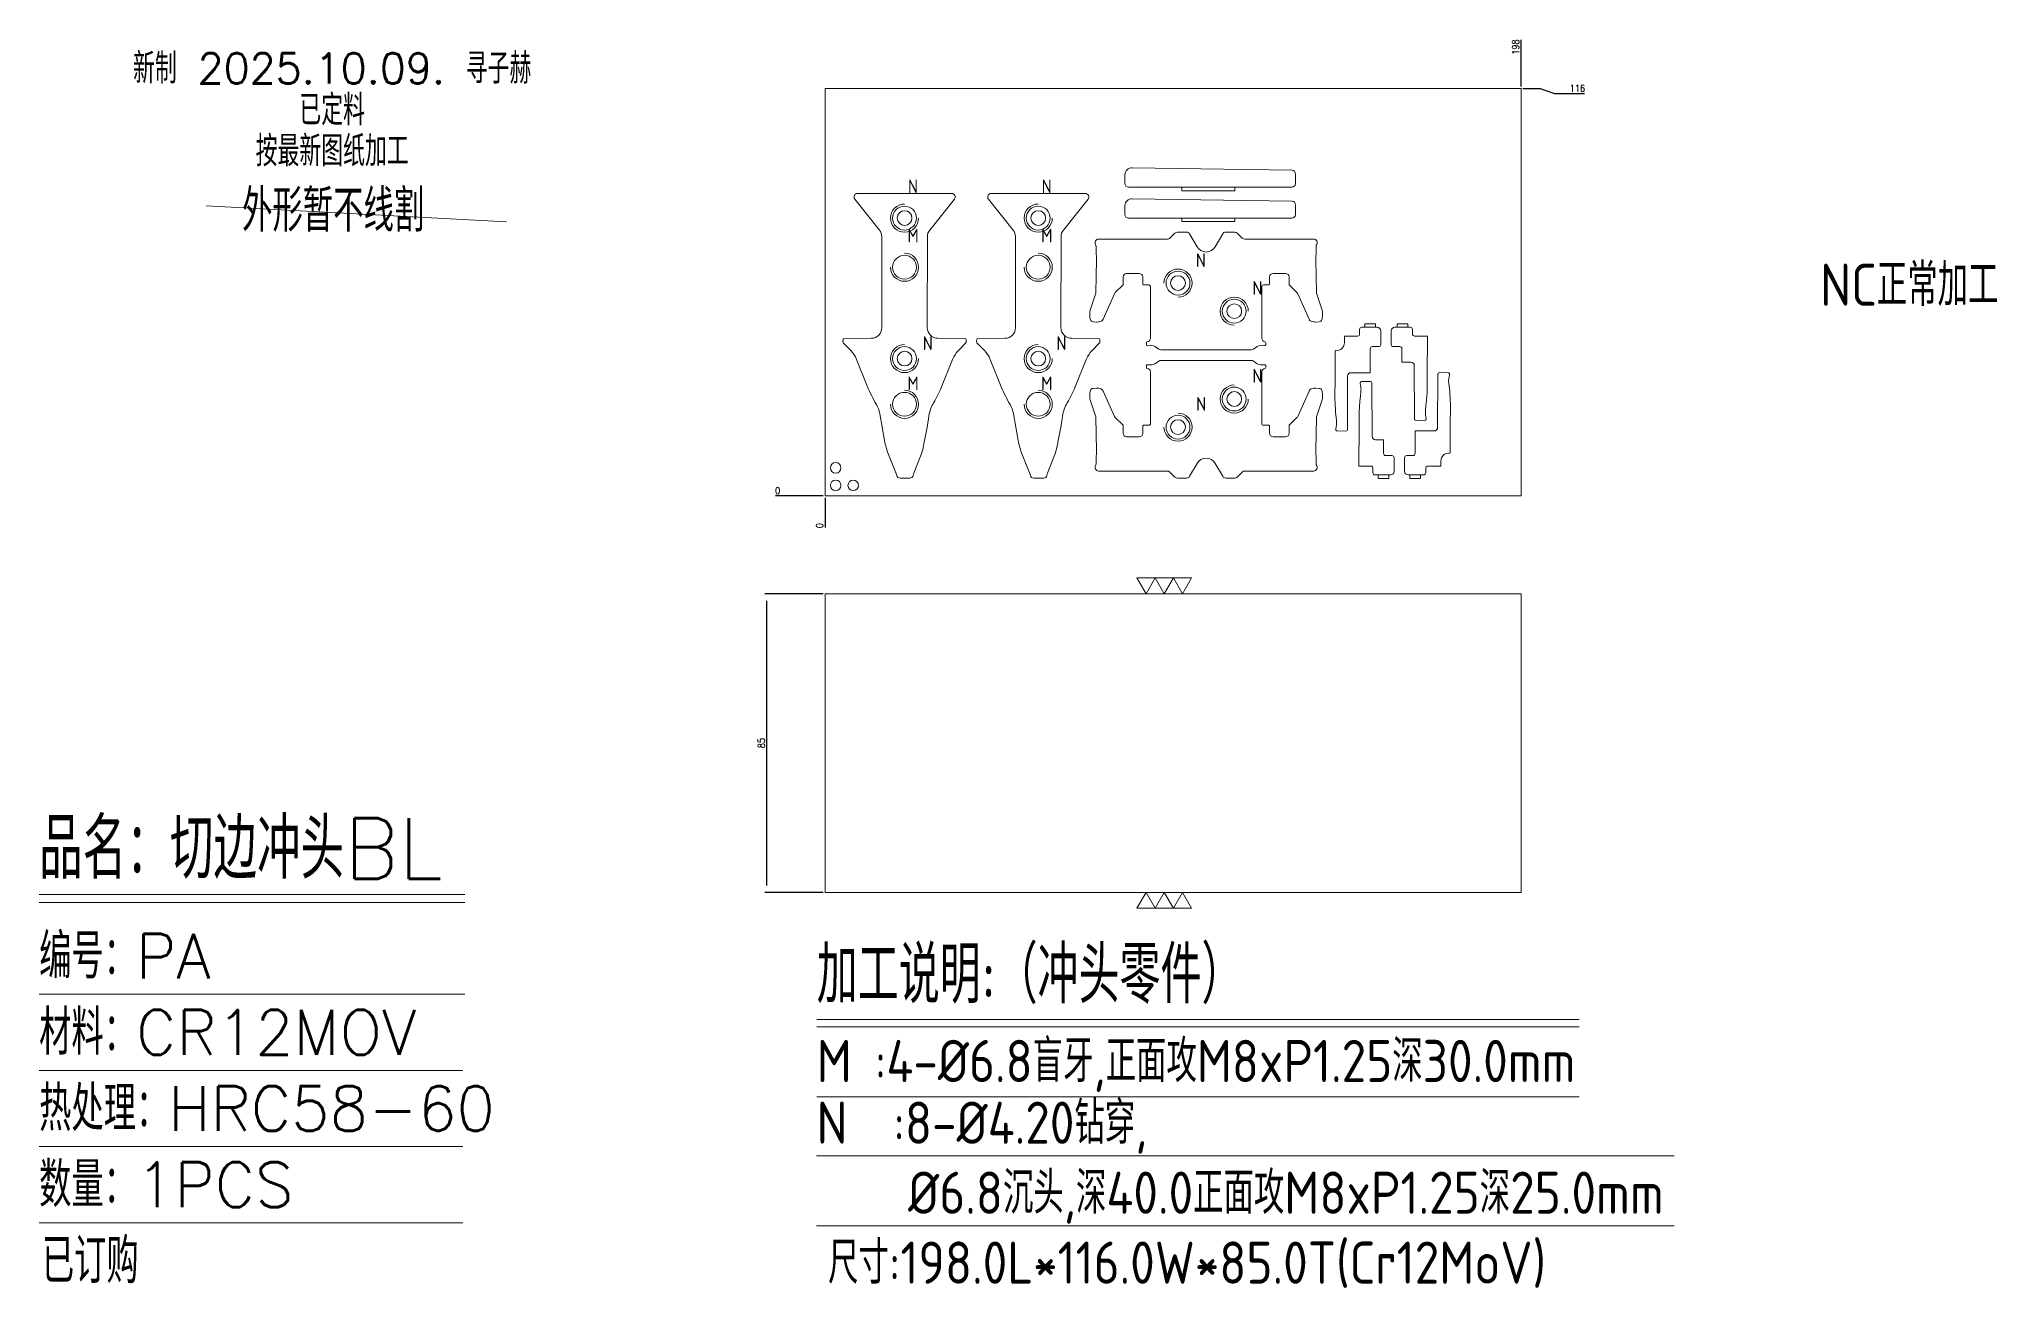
# Model space of a CAD drawing. Header units: millimetres. Extents: x 100476 to 101033, y 11025 to 11380.
import ezdxf
from ezdxf.enums import TextEntityAlignment as Align

# ---------------------------------------------------------------- set-up
doc = ezdxf.new("R2010")
doc.units = ezdxf.units.MM
doc.linetypes.add('HIDDEN', pattern=[0])
for name, color, linetype in [('DIM', 4, 'Continuous'), ('LB_P', 2, 'Continuous'), ('PH_P', 2, 'Continuous'), ('PRESS', 3, 'Continuous'), ('PUNCH', 2, 'Continuous'), ('TEXT', 4, 'Continuous')]:
    doc.layers.add(name, color=color, linetype=linetype)
doc.styles.add('chinesef_fs', font='simplex.shx', dxfattribs={"bigfont": 'gbcbig.shx'})
doc.styles.add('gbenor', font='gbenor.shx', dxfattribs={"bigfont": 'gbcbig.shx'})
doc.styles.get("Standard").update_dxf_attribs({"font": 'txt.shx', "width": 0.85, "bigfont": 'ctxt.shx'})
doc.dimstyles.new('T-2-WX', dxfattribs={"dimtxt": 2, "dimasz": 2, "dimexe": 0.5, "dimexo": 0.5, "dimgap": 0.5, "dimtad": 1, "dimtxsty": 'Standard', "dimblk": 'OPEN30', "dimcen": 0, "dimazin": 3, "dimtfac": 1, "dimtmove": 0, "dimatfit": 3, "dimldrblk": 'OPEN30', "dimlwd": -1, "dimlwe": -1})

# ---------------------------------------------------------------- blocks, each defined once
blk = doc.blocks.new('*D7579')
at = {"layer": 'Defpoints', "color": 0}
for p in [(100699.86, 11250.36), (100699.86, 11250.36), (100699.86, 11242.96)]:
    blk.add_point(p, dxfattribs=at)
at = {"layer": 'DIM', "color": 0}
blk.add_line((100699.86, 11249.86), (100699.86, 11241.33), dxfattribs=at)
at = {"layer": 'DIM', "color": 0, "lineweight": 5, "insert": (100698.36, 11241.9), "char_height": 2, "attachment_point": 5, "rotation": 90}
blk.add_mtext('0', dxfattribs=at)
blk = doc.blocks.new('_Open30')
blk = doc.blocks.new('*D7580')
at = {"layer": 'Defpoints', "color": 0}
for p in [(100687.42, 11250.36), (100699.86, 11250.36), (100699.86, 11250.36)]:
    blk.add_point(p, dxfattribs=at)
at = {"layer": 'DIM', "color": 0}
blk.add_line((100699.36, 11250.36), (100685.79, 11250.36), dxfattribs=at)
at = {"layer": 'DIM', "color": 0, "lineweight": 5, "insert": (100686.36, 11251.86), "char_height": 2, "attachment_point": 5}
blk.add_mtext('0', dxfattribs=at)
blk = doc.blocks.new('*D7581')
at = {"layer": 'Defpoints', "color": 0}
for p in [(100897.86, 11366.36), (100911.34, 11364.86), (100699.86, 11250.36)]:
    blk.add_point(p, dxfattribs=at)
at = {"layer": 'DIM', "color": 0}
for p, q in [((100898.36, 11366.36), (100903.34, 11366.36)), ((100903.34, 11366.36), (100907.34, 11364.86)), ((100907.34, 11364.86), (100915.96, 11364.86))]:
    blk.add_line(p, q, dxfattribs=at)
at = {"layer": 'DIM', "color": 0, "lineweight": 5, "insert": (100913.9, 11366.36), "char_height": 2, "attachment_point": 5}
blk.add_mtext('116', dxfattribs=at)
blk = doc.blocks.new('*D7582')
at = {"layer": 'Defpoints', "color": 0}
for p in [(100897.86, 11375.53), (100897.86, 11366.36), (100699.86, 11250.36)]:
    blk.add_point(p, dxfattribs=at)
at = {"layer": 'DIM', "color": 0}
blk.add_line((100897.86, 11366.86), (100897.86, 11380.16), dxfattribs=at)
at = {"layer": 'DIM', "color": 0, "lineweight": 5, "insert": (100896.36, 11378.1), "char_height": 2, "attachment_point": 5, "rotation": 90}
blk.add_mtext('198', dxfattribs=at)
blk = doc.blocks.new('*D7583')
at = {"layer": 'Defpoints', "color": 0}
for p in [(100699.86, 11222.51), (100683.21, 11137.51), (100699.86, 11137.51)]:
    blk.add_point(p, dxfattribs=at)
at = {"layer": 'DIM', "color": 0}
for p, q in [((100699.36, 11222.51), (100682.71, 11222.51)), ((100683.21, 11220.51), (100683.21, 11139.51)), ((100699.36, 11137.51), (100682.71, 11137.51))]:
    blk.add_line(p, q, dxfattribs=at)
at = {"layer": 'DIM', "color": 0, "lineweight": 5, "insert": (100681.71, 11180.01), "char_height": 2, "attachment_point": 5, "rotation": 90}
blk.add_mtext('85', dxfattribs=at)

msp = doc.modelspace()

# ---------------------------------------------------------------- linework, layer by layer
at = {"layer": 'DIM', "color": 4, "linetype": 'Continuous', "lineweight": 5}
for p, q in [((100476.261, 11136.915), (100597.36, 11136.915)), ((100476.261, 11134.683), (100597.36, 11134.683)), ((100476.261, 11108.538), (100597.36, 11108.538)), ((100476.261, 11086.858), (100596.834, 11086.858)), ((100476.261, 11065.177), (100596.834, 11065.177)), ((100476.261, 11043.496), (100596.834, 11043.496))]:
    msp.add_line(p, q, dxfattribs=at)
at = {"layer": 'DIM', "color": 8, "lineweight": 5}
for p, q in [((100697.484, 11101.342), (100914.392, 11101.342)), ((100697.484, 11099.242), (100914.392, 11099.242)), ((100697.484, 11079.322), (100914.392, 11079.322)), ((100697.452, 11062.555), (100941.467, 11062.555)), ((100697.452, 11042.635), (100941.467, 11042.635))]:
    msp.add_line(p, q, dxfattribs=at)
at = {"layer": 'LB_P', "color": 8, "lineweight": 5}
msp.add_line((100523.814, 11332.886), (100609.222, 11328.347), dxfattribs=at)
at = {"layer": 'PH_P', "lineweight": 5}
for p, q in [((100853.447, 11298.345), (100856.447, 11298.345)), ((100862.647, 11298.345), (100865.647, 11298.345)), ((100857.236, 11256.348), (100860.236, 11256.348)), ((100866.236, 11256.348), (100869.236, 11256.348))]:
    msp.add_line(p, q, dxfattribs=at)
at = {"layer": 'PH_P', "color": 6, "linetype": 'Continuous', "lineweight": 5}
for points in [[(100856.447, 11298.345), (100856.947, 11298.345, -0.4142136), (100857.947, 11297.345), (100857.947, 11293.445, -0.4142136), (100857.347, 11292.845), (100855.547, 11292.845, 0.4142136), (100854.947, 11292.245), (100854.947, 11285.927), (100854.947, 11285.427), (100849.524, 11285.428, 0.4137685), (100848.524, 11284.429), (100848.501, 11269.318, -0.419931), (100847.99, 11268.819), (100845.518, 11268.871, -0.4946605), (100845.143, 11269.384, 0.1041993), (100845.345, 11271.907), (100845.187, 11273.33, -0.0285735), (100844.906, 11280.417), (100844.932, 11281.832), (100844.962, 11291.479, -0.4540847), (100845.303, 11291.776, 0.3539759), (100847.422, 11293.054, 0.0860519), (100847.517, 11293.423), (100847.595, 11294.027, 0.0302488), (100847.62, 11294.389), (100847.63, 11295.845), (100851.347, 11295.845, 0.4142136), (100851.947, 11296.445), (100851.947, 11297.745, -0.4142136), (100852.547, 11298.345), (100853.447, 11298.345), (100853.447, 11299.345), (100856.447, 11299.345)], [(100860.236, 11256.348), (100860.736, 11256.348, 0.4142136), (100861.736, 11257.348), (100861.736, 11261.248, 0.4142136), (100861.136, 11261.848), (100859.336, 11261.848, -0.4142136), (100858.736, 11262.448), (100858.736, 11265.827), (100858.736, 11266.327), (100856.484, 11266.327, -0.4136808), (100855.484, 11267.325), (100855.457, 11282.428, 0.419624), (100854.947, 11282.927), (100852.474, 11282.877, 0.4708973), (100852.091, 11282.394), (100852.212, 11281.826, -0.0755746), (100852.318, 11280.449), (100852.302, 11280.166, -0.0150813), (100852.183, 11278.959), (100852.057, 11277.854, 0.0232012), (100851.815, 11273.725), (100851.788, 11270.094), (100851.706, 11258.848), (100855.136, 11258.848, -0.4142136), (100855.736, 11258.248), (100855.736, 11256.948, 0.4142136), (100856.336, 11256.348), (100857.236, 11256.348), (100857.236, 11255.348), (100860.236, 11255.348)]]:
    msp.add_lwpolyline(points, format="xyb", close=True, dxfattribs=at)
for points in [[(100863.947, 11288.927), (100863.947, 11292.245, 0.4142136), (100863.347, 11292.845), (100861.547, 11292.845, -0.4142136), (100860.947, 11293.445), (100860.947, 11297.345, -0.4142136), (100861.947, 11298.345), (100862.647, 11298.345), (100862.647, 11299.345), (100865.647, 11299.345), (100865.647, 11298.345), (100866.347, 11298.345, -0.4142136), (100866.947, 11297.745), (100866.947, 11296.445, 0.4142136), (100867.547, 11295.845), (100871.264, 11295.845), (100871.183, 11284.681), (100871.156, 11281.05, -0.0232012), (100870.914, 11276.92), (100870.788, 11275.816, 0.0150813), (100870.669, 11274.609), (100870.653, 11274.325, 0.0755746), (100870.759, 11272.949), (100870.88, 11272.381, -0.4708973), (100870.497, 11271.897), (100868.024, 11271.847, -0.419624), (100867.514, 11272.346), (100867.487, 11287.45, 0.4136808), (100866.487, 11288.448), (100863.947, 11288.448), (100863.947, 11288.948)], [(100874.139, 11269.846), (100874.162, 11284.957, -0.419931), (100874.673, 11285.457), (100877.145, 11285.405, -0.4946605), (100877.52, 11284.891, 0.1041993), (100877.318, 11282.368), (100877.476, 11280.945, -0.0285735), (100877.757, 11273.858), (100877.731, 11272.443), (100877.701, 11262.796, -0.4540847), (100877.36, 11262.499, 0.3539759), (100875.241, 11261.221, 0.0860519), (100875.145, 11260.852), (100875.068, 11260.248, 0.0302488), (100875.043, 11259.886), (100875.036, 11258.848), (100871.336, 11258.848, 0.4142136), (100870.736, 11258.248), (100870.736, 11256.948, -0.4142136), (100870.136, 11256.348), (100869.236, 11256.348), (100869.236, 11255.348), (100866.236, 11255.348), (100866.236, 11256.348), (100865.736, 11256.348, -0.4142136), (100864.736, 11257.348), (100864.736, 11261.248, -0.4142136), (100865.336, 11261.848), (100867.136, 11261.848, 0.4142136), (100867.736, 11262.448), (100867.736, 11268.348), (100867.736, 11268.848), (100873.139, 11268.848, 0.4137685), (100874.139, 11269.846, -0.4137685), (100873.139, 11268.848)]]:
    msp.add_lwpolyline(points, format="xyb", dxfattribs=at)
at = {"layer": 'PRESS', "color": 2, "lineweight": 5}
msp.add_lwpolyline([(100699.857, 11222.508), (100897.857, 11222.508), (100897.857, 11137.508), (100699.857, 11137.508)], close=True, dxfattribs=at)
at = {"layer": 'PUNCH', "color": 6, "lineweight": 5}
for points in [[(100833.664, 11339.22), (100833.689, 11342.045, 0.4122916), (100832.705, 11343.054), (100787.216, 11343.764, 0.4161382), (100785.185, 11341.783), (100785.162, 11339.247, 0.4168693), (100786.162, 11338.238), (100832.164, 11338.238), (100832.646, 11338.23, 0.4165906)], [(100787.216, 11334.957, 0.4161382), (100785.185, 11332.975), (100785.162, 11330.437, 0.4168871), (100786.161, 11329.427), (100832.164, 11329.427), (100832.646, 11329.419, 0.4165906), (100833.663, 11330.41), (100833.689, 11333.234, 0.4122916), (100832.705, 11334.243)]]:
    msp.add_lwpolyline(points, format="xyb", close=True, dxfattribs=at)
at = {"layer": 'PUNCH', "color": 1, "lineweight": 5}
for points in [[(100731.935, 11295.216, -0.4137483), (100728.942, 11298.218), (100728.96, 11324.171, -0.1701624), (100729.618, 11326.044), (100736.636, 11334.814, 0.6289322), (100735.855, 11336.439), (100709.085, 11336.439, 0.6289322), (100708.304, 11334.814), (100715.323, 11326.044, -0.1701624), (100715.981, 11324.171), (100715.999, 11298.218, -0.4137483), (100713.006, 11295.216), (100705.257, 11295.198, 0.4098014), (100704.958, 11294.902), (100704.949, 11294.179, 0.1968568), (100705.032, 11293.968), (100707.157, 11291.753, -0.0957045), (100708.805, 11289.204), (100711.937, 11281.43, 0.032479), (100714.454, 11276.38, -0.0879477), (100715.416, 11273.758), (100716.782, 11266.094, 0.0513364), (100717.909, 11262.157), (100720.012, 11256.913, -0.0279029), (100720.084, 11256.702), (100720.23, 11256.172, 0.337195), (100721.194, 11255.439), (100723.971, 11255.439, 0.3412861), (100724.939, 11256.187), (100725.045, 11256.594, -0.0276004), (100725.112, 11256.804), (100726.972, 11261.663, 0.058227), (100728.089, 11265.681, 0.0114511), (100729.405, 11273.175, -0.0986135), (100730.736, 11276.848, 0.0423146), (100733.003, 11281.43), (100736.136, 11289.204, -0.0957045), (100737.783, 11291.753), (100739.908, 11293.968, 0.1968568), (100739.992, 11294.179), (100739.983, 11294.902, 0.4098014), (100739.683, 11295.198)], [(100769.969, 11295.216, -0.4137483), (100766.976, 11298.218), (100766.994, 11324.171, -0.1701624), (100767.651, 11326.044), (100774.67, 11334.814, 0.6289322), (100773.889, 11336.439), (100747.119, 11336.439, 0.6289322), (100746.338, 11334.814), (100753.357, 11326.044, -0.1701624), (100754.015, 11324.171), (100754.033, 11298.218, -0.4137483), (100751.04, 11295.216), (100743.291, 11295.198, 0.4098014), (100742.992, 11294.902), (100742.983, 11294.179, 0.1968568), (100743.066, 11293.968), (100745.191, 11291.753, -0.0957045), (100746.839, 11289.204), (100749.971, 11281.43, 0.032479), (100752.488, 11276.38, -0.0879477), (100753.45, 11273.758), (100754.815, 11266.094, 0.0513364), (100755.943, 11262.157), (100758.046, 11256.913, -0.0279029), (100758.118, 11256.702), (100758.264, 11256.172, 0.337195), (100759.228, 11255.439), (100762.005, 11255.439, 0.3412861), (100762.973, 11256.187), (100763.079, 11256.594, -0.0276004), (100763.146, 11256.804), (100765.006, 11261.663, 0.058227), (100766.123, 11265.681, 0.0114511), (100767.439, 11273.175, -0.0986135), (100768.769, 11276.848, 0.0423146), (100771.037, 11281.43), (100774.17, 11289.204, -0.0957045), (100775.817, 11291.753), (100777.942, 11293.968, 0.1968568), (100778.026, 11294.179), (100778.017, 11294.902, 0.4098014), (100777.717, 11295.198)], [(100789.24, 11313.68), (100785.652, 11313.68, 0.4142136), (100784.652, 11312.68), (100784.652, 11310.513, -0.2021422), (100784.561, 11310.298), (100782.423, 11308.212, 0.0944881), (100782.208, 11307.905), (100778.967, 11300.666, -0.234761), (100778.143, 11299.988), (100777.744, 11299.895, -0.0479446), (100777.554, 11299.87), (100777.131, 11299.855, -0.0220851), (100777.042, 11299.856), (100776.095, 11299.906, -0.3146638), (100775.372, 11300.469, -0.0658431), (100775.165, 11301.693, -0.0208931), (100775.154, 11302.325, -0.0728044), (100775.299, 11303.182), (100776.882, 11308.055, 0.07437), (100776.906, 11308.201), (100777.067, 11317.638, 0.0139664), (100777.066, 11317.694), (100776.97, 11320.159), (100776.97, 11321.385, 0.1395991), (100776.82, 11321.912, -0.5878017), (100777.67, 11323.439), (100797.279, 11323.439, 0.1989124), (100797.986, 11323.732), (100799.4, 11325.146, -0.1989124), (100800.107, 11325.439), (100802.693, 11325.439, -0.2679492), (100803.559, 11324.939), (100805.672, 11321.279, 0.5773503), (100810.868, 11321.279), (100812.982, 11324.939, -0.2679492), (100813.848, 11325.439), (100816.433, 11325.439, -0.1989124), (100817.14, 11325.146), (100818.555, 11323.732, 0.1989124), (100819.262, 11323.439), (100838.87, 11323.439, -0.5878017), (100839.72, 11321.912, 0.1395991), (100839.57, 11321.385), (100839.57, 11320.159), (100839.474, 11317.694, 0.0139664), (100839.474, 11317.638), (100839.634, 11308.201, 0.07437), (100839.659, 11308.055), (100841.241, 11303.182, -0.0728044), (100841.387, 11302.325, -0.0208931), (100841.375, 11301.693, -0.0658431), (100841.168, 11300.469, -0.3146638), (100840.446, 11299.906), (100839.498, 11299.856, -0.0220851), (100839.41, 11299.855), (100838.986, 11299.87, -0.0479446), (100838.797, 11299.895), (100838.398, 11299.988, -0.234761), (100837.573, 11300.666), (100834.332, 11307.905, 0.0944881), (100834.118, 11308.212), (100831.979, 11310.298, -0.2021422), (100831.889, 11310.513), (100831.889, 11312.68, 0.4142136), (100830.889, 11313.68), (100827.301, 11313.68, 0.4142136), (100826.301, 11312.68), (100826.301, 11310.697, -0.4154048), (100825.999, 11310.397), (100824.608, 11310.403, 0.4154048), (100824.106, 11309.903), (100824.106, 11295.218, 0.3862733), (100825.01, 11294.222, -0.3862733), (100825.281, 11293.924), (100825.281, 11293.518, -0.4146128), (100824.981, 11293.218), (100824.206, 11293.219, 0.1602172), (100822.424, 11292.636), (100821.741, 11292.133, -0.1598678), (100821.149, 11291.939), (100795.392, 11291.939, -0.1598678), (100794.799, 11292.133), (100794.116, 11292.636, 0.1602172), (100792.335, 11293.219), (100791.56, 11293.218, -0.4146128), (100791.259, 11293.518), (100791.259, 11293.924, -0.3862733), (100791.53, 11294.222, 0.3862733), (100792.434, 11295.218), (100792.434, 11309.903, 0.4154048), (100791.932, 11310.403), (100790.541, 11310.397, -0.4154048), (100790.24, 11310.697), (100790.24, 11312.68, 0.4142136)], [(100827.301, 11267.199), (100830.889, 11267.199, 0.4142136), (100831.889, 11268.199), (100831.889, 11270.366, -0.2021422), (100831.979, 11270.58), (100834.118, 11272.666, 0.0944881), (100834.332, 11272.973), (100837.573, 11280.212, -0.234761), (100838.398, 11280.89), (100838.797, 11280.983, -0.0479446), (100838.986, 11281.008), (100839.41, 11281.023, -0.0220851), (100839.498, 11281.022), (100840.446, 11280.973, -0.3146638), (100841.168, 11280.409, -0.0658431), (100841.375, 11279.185, -0.0208931), (100841.387, 11278.553, -0.0728044), (100841.241, 11277.696), (100839.659, 11272.823, 0.07437), (100839.634, 11272.677), (100839.474, 11263.24, 0.0139664), (100839.474, 11263.185), (100839.57, 11260.719), (100839.57, 11259.493, 0.1395991), (100839.72, 11258.966, -0.5878017), (100838.87, 11257.439), (100819.262, 11257.439, 0.1989124), (100818.555, 11257.146), (100817.14, 11255.732, -0.1989124), (100816.433, 11255.439), (100813.848, 11255.439, -0.2679492), (100812.982, 11255.939), (100810.868, 11259.599, 0.5773503), (100805.672, 11259.599), (100803.559, 11255.939, -0.2679492), (100802.693, 11255.439), (100800.107, 11255.439, -0.1989124), (100799.4, 11255.732), (100797.986, 11257.146, 0.1989124), (100797.279, 11257.439), (100777.67, 11257.439, -0.5878017), (100776.82, 11258.966, 0.1395991), (100776.97, 11259.493), (100776.97, 11260.719), (100777.066, 11263.185, 0.0139664), (100777.067, 11263.24), (100776.906, 11272.677, 0.07437), (100776.882, 11272.823), (100775.299, 11277.696, -0.0728044), (100775.154, 11278.553, -0.0208931), (100775.165, 11279.185, -0.0658431), (100775.372, 11280.409, -0.3146638), (100776.095, 11280.973), (100777.042, 11281.022, -0.0220851), (100777.131, 11281.023), (100777.554, 11281.008, -0.0479446), (100777.744, 11280.983), (100778.143, 11280.89, -0.234761), (100778.967, 11280.212), (100782.208, 11272.973, 0.0944881), (100782.423, 11272.666), (100784.561, 11270.58, -0.2021422), (100784.652, 11270.366), (100784.652, 11268.199, 0.4142136), (100785.652, 11267.199), (100789.24, 11267.199, 0.4142136), (100790.24, 11268.199), (100790.24, 11270.181, -0.4154048), (100790.541, 11270.481), (100791.932, 11270.475, 0.4154048), (100792.434, 11270.975), (100792.434, 11285.66, 0.3862733), (100791.53, 11286.656, -0.3862733), (100791.259, 11286.954), (100791.259, 11287.36, -0.4146128), (100791.56, 11287.66), (100792.335, 11287.659, 0.1602172), (100794.116, 11288.242), (100794.799, 11288.745, -0.1598678), (100795.392, 11288.939), (100821.149, 11288.939, -0.1598678), (100821.741, 11288.745), (100822.424, 11288.242, 0.1602172), (100824.206, 11287.659), (100824.981, 11287.66, -0.4146128), (100825.281, 11287.36), (100825.281, 11286.954, -0.3862733), (100825.01, 11286.656, 0.3862733), (100824.106, 11285.66), (100824.106, 11270.975, 0.4154048), (100824.608, 11270.475), (100825.999, 11270.481, -0.4154048), (100826.301, 11270.181), (100826.301, 11268.199, 0.4142136)]]:
    msp.add_lwpolyline(points, format="xyb", close=True, dxfattribs=at)
at = {"layer": 'PUNCH', "linetype": 'Continuous', "lineweight": 5}
for points in [[(100816.398, 11337.238), (100801.398, 11337.238), (100801.398, 11338.238), (100816.398, 11338.238)], [(100816.4, 11328.427), (100801.4, 11328.427), (100801.4, 11329.427), (100816.4, 11329.427)]]:
    msp.add_lwpolyline(points, close=True, dxfattribs=at)
at = {"layer": 'PUNCH', "lineweight": 5}
for centre, radius in [((100722.47, 11329.439), 3.4), ((100722.47, 11329.439), 2.1), ((100760.504, 11329.439), 3.4), ((100760.504, 11329.439), 2.1), ((100722.47, 11315.439), 3.4), ((100760.504, 11315.439), 3.4), ((100800.27, 11310.939), 3.4), ((100800.27, 11310.939), 2.1), ((100816.27, 11302.939), 3.4), ((100816.27, 11302.939), 2.1), ((100722.47, 11289.439), 3.4), ((100722.47, 11289.439), 2.1), ((100760.504, 11289.439), 3.4), ((100760.504, 11289.439), 2.1), ((100722.47, 11276.439), 3.4), ((100760.504, 11276.439), 3.4), ((100816.27, 11277.939), 3.4), ((100816.27, 11277.939), 2.1), ((100800.27, 11269.939), 3.4), ((100800.27, 11269.939), 2.1)]:
    msp.add_circle(centre, radius, dxfattribs=at)
for centre, start, end in [((100722.47, 11329.439), 90, 0), ((100760.504, 11329.439), 90, 0), ((100722.47, 11315.439), 180, 90), ((100760.504, 11315.439), 180, 90), ((100800.27, 11310.939), 270, 180), ((100816.27, 11302.939), 0, 270), ((100722.47, 11289.439), 90, 0), ((100760.504, 11289.439), 90, 0), ((100722.47, 11276.439), 180, 90), ((100760.504, 11276.439), 180, 90), ((100816.27, 11277.939), 90, 0), ((100800.27, 11269.939), 180, 90)]:
    msp.add_arc(centre, 4, start, end, dxfattribs=at)
at = {"layer": 'TEXT', "color": 8, "linetype": 'HIDDEN', "lineweight": 5}
msp.add_lwpolyline([(100699.857, 11250.356), (100699.857, 11366.356), (100897.857, 11366.356), (100897.857, 11250.356)], close=True, dxfattribs=at)
at = {"layer": 'TEXT', "lineweight": 5}
for points in [[(100804.152, 11227.008), (100801.554, 11222.508), (100798.956, 11227.008), (100796.357, 11222.508), (100793.759, 11227.008), (100791.161, 11222.508), (100788.563, 11227.008), (100804.152, 11227.008)], [(100788.563, 11133.008), (100791.161, 11137.508), (100793.759, 11133.008), (100796.357, 11137.508), (100798.956, 11133.008), (100801.554, 11137.508), (100804.152, 11133.008), (100788.563, 11133.008)]]:
    msp.add_lwpolyline(points, close=True, dxfattribs=at)
at = {"layer": 'TEXT', "color": 4, "lineweight": 5}
for centre in [(100702.857, 11258.356), (100702.857, 11253.356), (100707.857, 11253.356)]:
    msp.add_circle(centre, 1.5, dxfattribs=at)

# ---------------------------------------------------------------- texts
at = {"layer": 'DIM', "color": 6, "linetype": 'Continuous', "lineweight": 5, "style": 'chinesef_fs'}
for s, p in [('新制 2025.10.09. 寻子赫', (100559.625, 11372.498)), ('已定料', (100559.625, 11360.66)), ('按最新图纸加工', (100559.625, 11348.976))]:
    msp.add_text(s, height=8.64, dxfattribs=at).set_placement(p, align=Align.MIDDLE)
at = {"layer": 'DIM', "color": 7, "lineweight": 5, "style": 'gbenor'}
for s, p in [('N', (100724.884, 11338.446)), ('N', (100762.918, 11338.446)), ('M', (100724.884, 11324.446)), ('M', (100762.918, 11324.446)), ('N', (100806.77, 11317.456)), ('N', (100822.864, 11309.533)), ('N', (100729.064, 11293.814)), ('N', (100767.098, 11293.814)), ('M', (100724.884, 11282.386)), ('M', (100762.918, 11282.386)), ('N', (100822.864, 11284.533)), ('N', (100806.864, 11276.533))]:
    msp.add_text(s, height=3.9, dxfattribs=at).set_placement(p, align=Align.MIDDLE_CENTER)
at = {"layer": 'DIM', "color": 8, "lineweight": 5, "style": 'gbenor'}
msp.add_text('外形暂不线割 ', height=12, dxfattribs=at).set_placement((100533.987, 11325.581))
at = {"layer": 'DIM', "color": 6, "lineweight": 5, "style": 'gbenor'}
msp.add_text('NC正常加工', height=12, dxfattribs=at).set_placement((100982.963, 11304.449))
at = {"layer": 'DIM', "color": 3, "linetype": 'Continuous', "lineweight": 5, "style": 'chinesef_fs'}
for s, height, p in [('品名：切边冲头BL', 17.2171, (100476.261, 11141.378)), ('编号：PA', 12.7534, (100476.261, 11113.002)), ('材料：CR12MOV', 12.7534, (100476.261, 11091.321)), ('热处理：HRC58-60', 12.75339, (100476.261, 11069.641)), ('数量：1PCS', 12.7534, (100476.261, 11047.96)), ('已订购', 12.7534, (100477.037, 11026.279))]:
    msp.add_text(s, height=height, dxfattribs=at).set_placement(p)
at = {"layer": 'DIM', "color": 4, "lineweight": 5, "style": 'gbenor'}
for s, height, p in [('加工说明:（冲头零件）', 16.2, (100697.484, 11105.962)), ('M :4-%%C6.8盲牙,正面攻M8xP1.25深30.0mm', 12, (100697.484, 11083.522)), ('N  :8-%%C4.20钻穿,', 12, (100697.452, 11065.956)), ('    %%C6.8沉头,深40.0正面攻M8xP1.25深25.0mm', 12, (100697.452, 11046.036)), ('尺寸:198.0L*116.0W*85.0T(Cr12MoV)', 12, (100700.705, 11026.137))]:
    msp.add_text(s, height=height, dxfattribs=at).set_placement(p)

# ---------------------------------------------------------------- dimensions: what is measured, and where the dimension line sits
at = {"layer": 'DIM', "lineweight": 5}
for feature_location, offset, dtype, origin, picture, middle in [((100897.857, 11366.356), (0, 9.177), 1, (100699.857, 11250.356), '*D7582', (100896.357, 11378.097)), ((100897.857, 11366.356), (13.479, -1.5), 0, (100699.857, 11250.356), '*D7581', (100913.9, 11366.356)), ((100699.857494487, 11250.355936177), (-12.435623932, 0), 0, (100699.857494487, 11250.355936177), '*D7580', (100686.355203887, 11251.855936177)), ((100699.857494487, 11250.355936177), (0, -7.392078277), 1, (100699.857494487, 11250.355936177), '*D7579', (100698.357494487, 11241.897191233))]:
    dim = msp.add_ordinate_dim(feature_location=feature_location, offset=offset, dtype=dtype, origin=origin, dimstyle='T-2-WX', dxfattribs=at)
    dim.commit()
    dim.dimension.update_dxf_attribs({"geometry": picture, "text_midpoint": middle})
dim = msp.add_linear_dim(base=(100683.214, 11137.508), p1=(100699.857, 11222.508), p2=(100699.857, 11137.508), angle=90, dimstyle='T-2-WX', dxfattribs=at)
dim.commit()
dim.dimension.update_dxf_attribs({"geometry": '*D7583', "text_midpoint": (100683.214, 11180.008), "dimtype": 160})

doc.saveas('drawing.dxf')
